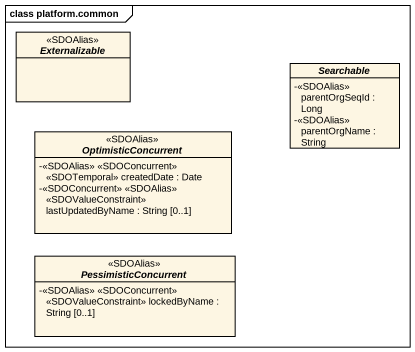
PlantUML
@startuml
mainframe class platform.common
hide circle
hide empty members
skinparam classAttributeIconSize 0
abstract class Externalizable <<SDOAlias>>
abstract class Searchable {
  -<<SDOAlias>> parentOrgSeqId : Long
  -<<SDOAlias>> parentOrgName : String
}
abstract class OptimisticConcurrent <<SDOAlias>> {
  -<<SDOAlias>> <<SDOConcurrent>> <<SDOTemporal>> createdDate : Date
  -<<SDOConcurrent>> <<SDOAlias>> <<SDOValueConstraint>> lastUpdatedByName : String [0..1]
}
abstract class PessimisticConcurrent <<SDOAlias>> {
  -<<SDOAlias>> <<SDOConcurrent>> <<SDOValueConstraint>> lockedByName : String [0..1]
}
@enduml
